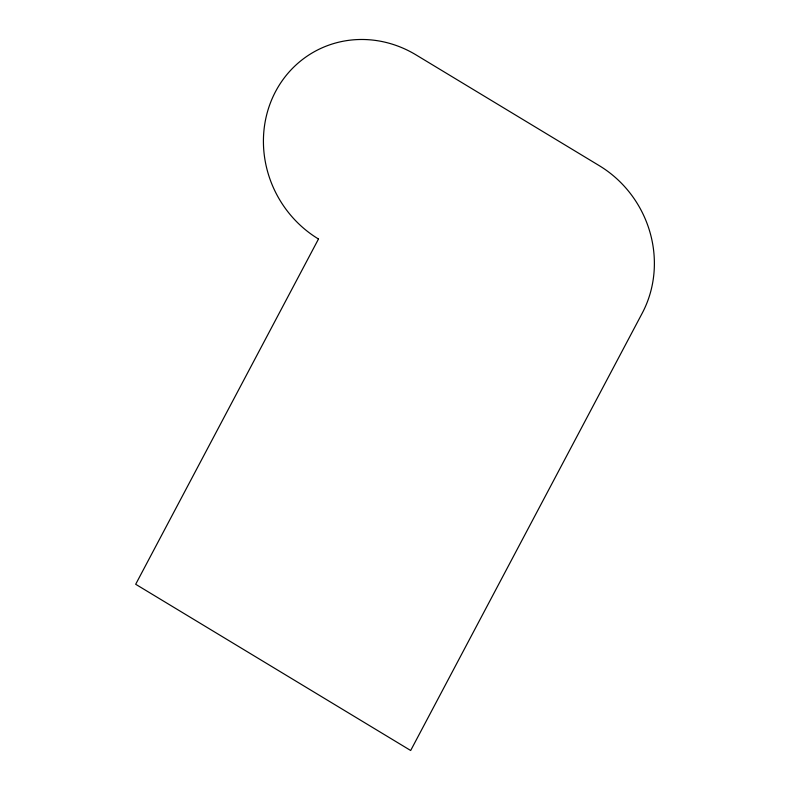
<?xml version="1.0" encoding="UTF-8"?>
<svg xmlns="http://www.w3.org/2000/svg" width="790" height="790" viewBox="0 0 790 790"><rect width="100%" height="100%" fill="white"/><g stroke="black" fill="none" stroke-linecap="round" stroke-linejoin="round"><path stroke-width="1.19" d="M318.488 239.005L135.683 584.274L410.672 750.5L642.231 313.166A108.941 102.266 61.5 0 0 599.314 165.693L415.984 54.866A108.941 102.266 61.5 0 0 275.572 91.531A108.941 102.266 61.5 0 0 318.488 239.005"/></g></svg>
